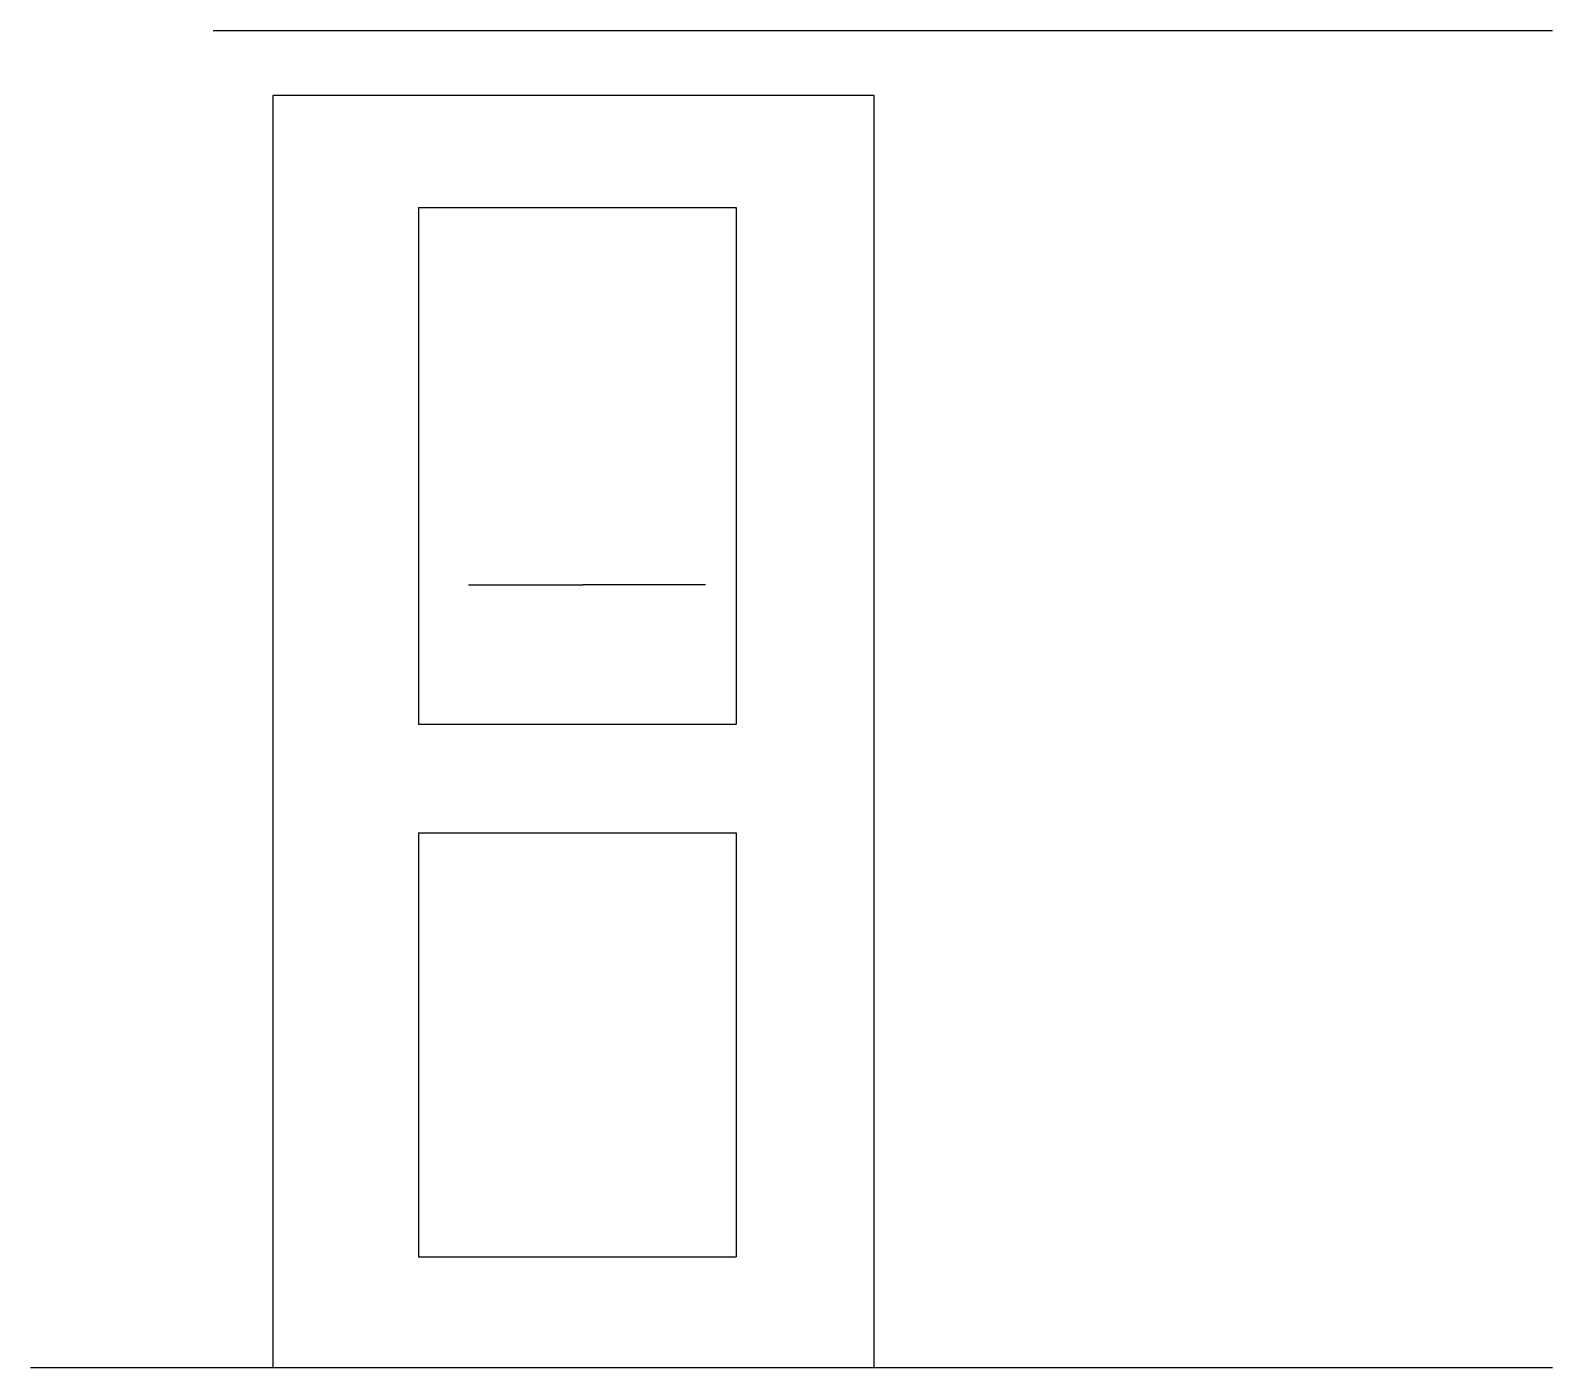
# Model space of a CAD drawing. Header units: metres. Extents: x 13408.4 to 13422.4, y 18618.2 to 18630.5.
import ezdxf

# ---------------------------------------------------------------- set-up
doc = ezdxf.new("R2010")
doc.units = ezdxf.units.M
doc.layers.add('PUB_DIM', color=90, linetype='Continuous')
doc.layers.add('WINDOW', color=3, linetype='Continuous')

msp = doc.modelspace()

# ---------------------------------------------------------------- linework, layer by layer
for points in [[(13410.03, 18630.54), (13422.35, 18630.54)], [(13416.11, 18618.24), (13416.11, 18629.94), (13410.58, 18629.94), (13410.58, 18618.24)], [(13408.35, 18618.24), (13422.35, 18618.24)]]:
    msp.add_lwpolyline(points)
at = {"layer": 'PUB_DIM'}
for p, q in [((13411.92, 18628.91), (13411.92, 18624.16)), ((13414.84, 18628.91), (13414.84, 18624.16)), ((13411.92, 18623.16), (13411.92, 18619.26)), ((13414.84, 18623.16), (13414.84, 18619.26))]:
    msp.add_line(p, q, dxfattribs=at)
for points in [[(13412.38, 18625.44), (13413.43, 18625.44)], [(13414.56, 18625.44), (13413.43, 18625.44)]]:
    msp.add_lwpolyline(points, dxfattribs=at)
at = {"layer": 'WINDOW'}
for p, q in [((13411.92, 18628.91), (13414.84, 18628.91)), ((13411.92, 18624.16), (13414.84, 18624.16)), ((13411.92, 18623.16), (13414.84, 18623.16)), ((13411.92, 18619.26), (13414.84, 18619.26))]:
    msp.add_line(p, q, dxfattribs=at)

doc.saveas('drawing.dxf')
